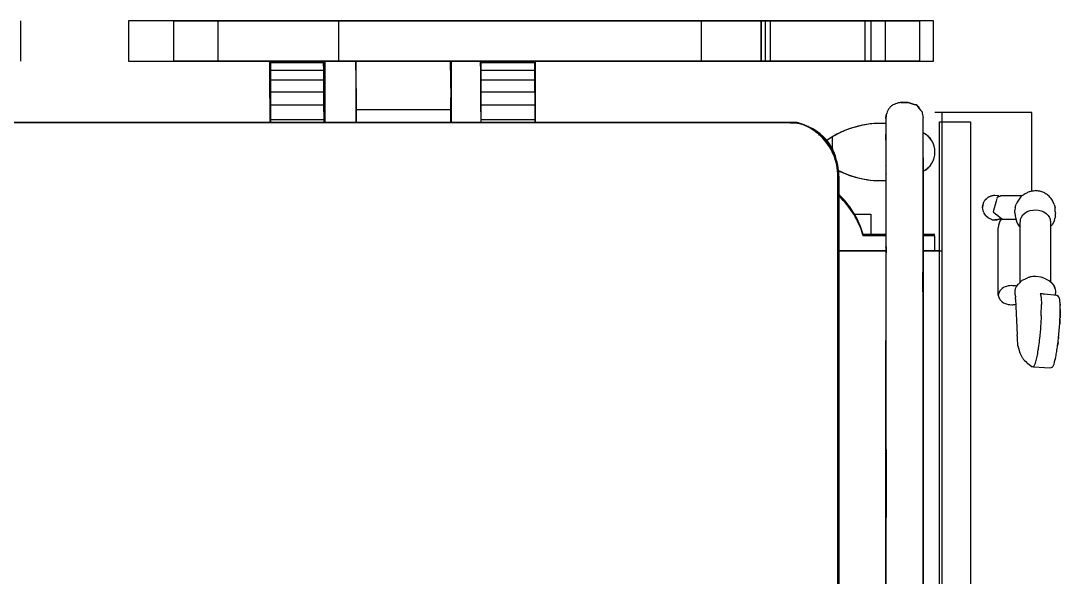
# Model space of a CAD drawing. Extents: x 2733443 to 3206532, y -1516114 to -1264405.
# Drawn here: x 3017812 to 3018652, y -1500525 to -1500075 of the extents above; entities that cross this region are included whole.
import ezdxf

# ---------------------------------------------------------------- set-up
doc = ezdxf.new("R2010")
doc.units = 0
doc.header["$MEASUREMENT"] = 0
doc.linetypes.add('1', pattern=[0, 0, 0])
doc.layers.get('0').update_dxf_attribs({"color": 250, "linetype": '1'})
doc.layers.add('furniture', color=33, linetype='Continuous')

# ---------------------------------------------------------------- blocks, each defined once
blk = doc.blocks.new('EQUIPMENT')
at = {"layer": 'furniture'}
for p, q in [((-13781.34, 2055.51), (-13781.34, 2088.19)), ((-13694.48, 2088.19), (-13694.48, 2055.49)), ((-13043.77, 2088.19), (-13694.48, 2088.19)), ((-13658.15, 2088.19), (-13658.15, 2055.51)), ((-13658.15, 2088.19), (-13649.32, 2088.19)), ((-13649.32, 2088.19), (-13622.28, 2088.19)), ((-13622.28, 2088.19), (-13524.57, 2088.19)), ((-13622.28, 2088.19), (-13622.28, 2055.51)), ((-13524.57, 2088.19), (-13231.39, 2088.19)), ((-13524.57, 2088.19), (-13524.57, 2055.51)), ((-13231.39, 2088.19), (-13218.01, 2088.19)), ((-13231.39, 2055.51), (-13231.39, 2088.19)), ((-13218.01, 2088.19), (-13207.31, 2088.19)), ((-13207.31, 2088.19), (-13187.52, 2088.19)), ((-13187.52, 2088.19), (-13183.25, 2088.19)), ((-13183.25, 2088.19), (-13179.82, 2088.19)), ((-13183.25, 2088.19), (-13183.25, 2055.51)), ((-13183.23, 2055.51), (-13183.23, 2088.19)), ((-13179.82, 2088.19), (-13175.89, 2088.19)), ((-13179.82, 2088.19), (-13179.82, 2055.51)), ((-13175.89, 2088.19), (-13099.29, 2088.19)), ((-13175.89, 2088.19), (-13175.89, 2055.51)), ((-13099.29, 2088.19), (-13094.42, 2088.19)), ((-13099.29, 2088.19), (-13099.29, 2055.51)), ((-13094.42, 2088.19), (-13090.93, 2088.19)), ((-13094.42, 2088.19), (-13094.42, 2055.51)), ((-13090.93, 2088.19), (-13083.03, 2088.19)), ((-13083.03, 2088.19), (-13054.93, 2088.19)), ((-13083.03, 2088.19), (-13083.03, 2055.51)), ((-13054.93, 2055.51), (-13054.93, 2088.19)), ((-13043.77, 2055.49), (-13043.77, 2088.19)), ((-13694.48, 2055.49), (-13043.77, 2055.49)), ((-13649.32, 2055.51), (-13658.15, 2055.51)), ((-13622.28, 2055.51), (-13649.32, 2055.51)), ((-13524.57, 2055.51), (-13622.28, 2055.51)), ((-13580.29, 2054.55), (-13580.31, 2055.38)), ((-13580.29, 2054.55), (-13536.73, 2054.55)), ((-13580.2, 2048.36), (-13580.29, 2054.55)), ((-13579.52, 2055.49), (-13579.52, 2005.64)), ((-13536.73, 2054.55), (-13536.75, 2055.38)), ((-13536.63, 2048.36), (-13536.73, 2054.55)), ((-13536.56, 2055.38), (-13536.48, 2048.13)), ((-13535.52, 2005.64), (-13535.52, 2055.49)), ((-13231.39, 2055.51), (-13524.57, 2055.51)), ((-13510.75, 2055.49), (-13510.75, 2005.64)), ((-13510.26, 2026.27), (-13510.65, 2055.51)), ((-13434.37, 2055.38), (-13433.98, 2026.27)), ((-13433.61, 2038.97), (-13433.83, 2055.38)), ((-13433.77, 2055.49), (-13433.77, 2005.64)), ((-13409.84, 2054.55), (-13409.86, 2055.38)), ((-13409.84, 2054.55), (-13366.27, 2054.55)), ((-13409.74, 2048.36), (-13409.84, 2054.55)), ((-13409.79, 2055.49), (-13409.79, 2005.64)), ((-13366.29, 2055.38), (-13366.27, 2054.55)), ((-13366.27, 2054.55), (-13366.18, 2048.36)), ((-13366.03, 2048.13), (-13366.1, 2055.38)), ((-13365.78, 2055.49), (-13365.78, 2005.64)), ((-13218.01, 2055.51), (-13231.39, 2055.51)), ((-13207.31, 2055.51), (-13218.01, 2055.51)), ((-13187.52, 2055.51), (-13207.31, 2055.51)), ((-13183.25, 2055.51), (-13187.52, 2055.51)), ((-13179.82, 2055.51), (-13183.25, 2055.51)), ((-13175.89, 2055.51), (-13179.82, 2055.51)), ((-13099.29, 2055.51), (-13175.89, 2055.51)), ((-13094.42, 2055.51), (-13099.29, 2055.51)), ((-13090.93, 2055.51), (-13094.42, 2055.51)), ((-13083.03, 2055.51), (-13090.93, 2055.51)), ((-13054.93, 2055.51), (-13083.03, 2055.51)), ((-13580.2, 2048.36), (-13536.63, 2048.36)), ((-13580.12, 2040.39), (-13580.2, 2048.36)), ((-13536.55, 2040.39), (-13536.63, 2048.36)), ((-13536.48, 2048.13), (-13536.4, 2037.18)), ((-13409.74, 2048.36), (-13366.18, 2048.36)), ((-13409.66, 2040.39), (-13409.74, 2048.36)), ((-13366.18, 2048.36), (-13366.1, 2040.39)), ((-13365.95, 2037.18), (-13366.03, 2048.13)), ((-13580.12, 2040.39), (-13536.55, 2040.39)), ((-13580.05, 2030.9), (-13580.12, 2040.39)), ((-13536.48, 2030.9), (-13536.55, 2040.39)), ((-13536.4, 2037.18), (-13536.34, 2024.8)), ((-13409.66, 2040.39), (-13366.1, 2040.39)), ((-13409.59, 2030.9), (-13409.66, 2040.39)), ((-13366.1, 2040.39), (-13366.03, 2030.9)), ((-13365.89, 2024.8), (-13365.95, 2037.18)), ((-13580.05, 2030.9), (-13536.48, 2030.9)), ((-13579.99, 2020.18), (-13580.05, 2030.9)), ((-13536.43, 2020.18), (-13536.48, 2030.9)), ((-13536.34, 2024.8), (-13536.3, 2011.37)), ((-13433.46, 2012.38), (-13433.55, 2031.26)), ((-13409.59, 2030.9), (-13366.03, 2030.9)), ((-13409.54, 2020.18), (-13409.59, 2030.9)), ((-13366.03, 2030.9), (-13365.97, 2020.18)), ((-13365.84, 2011.37), (-13365.89, 2024.8)), ((-13579.99, 2020.18), (-13536.43, 2020.18)), ((-13579.96, 2008.54), (-13579.99, 2020.18)), ((-13536.39, 2008.54), (-13536.43, 2020.18)), ((-13434.15, 2016.26), (-13510.43, 2016.26)), ((-13434.01, 2016.26), (-13434.15, 2016.26)), ((-13409.54, 2020.18), (-13365.97, 2020.18)), ((-13409.5, 2008.54), (-13409.54, 2020.18)), ((-13365.97, 2020.18), (-13365.93, 2008.54)), ((-13080.31, 2016.72), (-13080.75, 2015.63)), ((-13079.93, 2017.2), (-13080.31, 2016.72)), ((-13079.54, 2017.68), (-13079.93, 2017.2)), ((-13079.15, 2018.16), (-13079.54, 2017.68)), ((-13078.76, 2018.64), (-13079.15, 2018.16)), ((-13078.28, 2019.03), (-13078.76, 2018.64)), ((-13077.8, 2019.42), (-13078.28, 2019.03)), ((-13077.32, 2019.81), (-13077.8, 2019.42)), ((-13076.84, 2020.2), (-13077.32, 2019.81)), ((-13075.75, 2020.63), (-13076.84, 2020.2)), ((-13074.65, 2021.07), (-13075.75, 2020.63)), ((-13073.56, 2021.51), (-13074.65, 2021.07)), ((-13072.47, 2021.95), (-13073.56, 2021.51)), ((-13071.92, 2022), (-13072.47, 2021.95)), ((-13071.38, 2022.05), (-13071.92, 2022)), ((-13070.83, 2022.1), (-13071.38, 2022.05)), ((-13070.29, 2022.15), (-13070.83, 2022.1)), ((-13070.29, 2022.15), (-13068.79, 2022.15)), ((-13068.79, 2022.15), (-13070.29, 2022.15)), ((-13068.79, 2022.15), (-13067.29, 2022.15)), ((-13067.29, 2022.15), (-13068.79, 2022.15)), ((-13067.29, 2022.15), (-13065.79, 2022.15)), ((-13065.79, 2022.15), (-13067.29, 2022.15)), ((-13065.79, 2022.15), (-13064.3, 2022.15)), ((-13064.3, 2022.15), (-13065.79, 2022.15)), ((-13062.66, 2021.66), (-13064.3, 2022.15)), ((-13064.3, 2022.15), (-13062.66, 2021.66)), ((-13061.02, 2021.17), (-13062.66, 2021.66)), ((-13062.66, 2021.66), (-13061.02, 2021.17)), ((-13059.38, 2020.68), (-13061.02, 2021.17)), ((-13061.02, 2021.17), (-13059.38, 2020.68)), ((-13057.74, 2020.2), (-13059.38, 2020.68)), ((-13059.38, 2020.68), (-13057.74, 2020.2)), ((-13057.26, 2019.81), (-13057.74, 2020.2)), ((-13057.74, 2020.2), (-13056.59, 2018.79)), ((-13056.78, 2019.42), (-13057.26, 2019.81)), ((-13056.3, 2019.03), (-13056.78, 2019.42)), ((-13056.59, 2018.79), (-13055.45, 2017.39)), ((-13055.82, 2018.64), (-13056.3, 2019.03)), ((-13055.16, 2017.03), (-13055.82, 2018.64)), ((-13055.45, 2017.39), (-13054.3, 2015.98)), ((-13054.3, 2015.98), (-13053.16, 2014.58)), ((-13579.96, 2008.54), (-13536.39, 2008.54)), ((-13579.95, 2006.14), (-13579.96, 2008.54)), ((-13536.39, 2006.14), (-13536.39, 2008.54)), ((-13536.3, 2011.37), (-13536.29, 2006.14)), ((-13409.5, 2008.54), (-13365.93, 2008.54)), ((-13409.5, 2006.14), (-13409.5, 2008.54)), ((-13365.93, 2008.54), (-13365.93, 2006.14)), ((-13365.83, 2006.14), (-13365.84, 2011.37)), ((-13082.27, 2009.2), (-13082.07, 2012.35)), ((-13082.22, 2010.71), (-13082.27, 2010.17)), ((-13082.27, 2010.17), (-13082.19, 2010.43)), ((-13082.27, 2010.02), (-13082.27, 2010.17)), ((-13082.27, 2010.17), (-13082.27, 2009.93)), ((-13082.27, 2009.87), (-13082.27, 2010.02)), ((-13082.27, 2009.93), (-13082.27, 2009.69)), ((-13082.27, 2009.71), (-13082.27, 2009.87)), ((-13082.27, 2009.56), (-13082.27, 2009.71)), ((-13082.27, 2009.69), (-13082.27, 2009.44)), ((-13082.27, 2009.2), (-13082.27, 2009.56)), ((-13082.27, 2009.44), (-13082.27, 2009.2)), ((-13082.27, 2009.2), (-13082.27, 2007.26)), ((-13082.17, 2011.26), (-13082.22, 2010.71)), ((-13082.12, 2011.8), (-13082.17, 2011.26)), ((-13082.07, 2012.35), (-13082.12, 2011.8)), ((-13081.63, 2013.44), (-13082.07, 2012.35)), ((-13081.19, 2014.54), (-13081.63, 2013.44)), ((-13080.75, 2015.63), (-13081.19, 2014.54)), ((-13053.16, 2014.58), (-13052.95, 2013.48)), ((-13052.95, 2013.48), (-13052.74, 2012.37)), ((-13052.74, 2012.37), (-13052.53, 2011.27)), ((-13052.53, 2011.27), (-13052.32, 2010.17)), ((-13052.32, 2009.2), (-13052.32, 2010.17)), ((-13052.32, 2008.22), (-13052.32, 2009.2)), ((-13052.32, 2007.25), (-13052.32, 2008.22)), ((-12964.3, 2014.16), (-13042.69, 2014.16)), ((-12964.3, 2014.16), (-13037.21, 2014.16)), ((-13037.21, 2014.16), (-13037.21, 1022.27)), ((-12964.3, 1950.68), (-12964.3, 2014.16)), ((-12964.3, 1950.68), (-12964.3, 2014.16)), ((-13159.6, 2005.64), (-14973.72, 2005.64)), ((-13154.92, 2006.14), (-13836.15, 2006.14)), ((-13154.92, 2006.14), (-13154.25, 2006.14)), ((-13145.4, 2002.91), (-13145.42, 2002.91)), ((-13082.27, 2007.26), (-13082.27, 2005.31)), ((-13082.27, 2005.31), (-13082.27, 2003.37)), ((-13082.27, 2003.37), (-13082.27, 2001.42)), ((-13082.27, 2001.42), (-13082.27, 1997.75)), ((-13052.32, 2006.27), (-13052.32, 2007.25)), ((-13052.32, 2003.42), (-13052.32, 2006.27)), ((-13052.32, 2000.57), (-13052.32, 2003.42)), ((-13052.32, 1997.72), (-13052.32, 2000.57)), ((-13039.04, 2006.51), (-13013.86, 2006.51)), ((-13039.04, 1019.53), (-13039.04, 2006.51)), ((-13013.86, 2006.51), (-13013.86, 1019.53)), ((-13137.21, 1997.76), (-13137.54, 1998.02)), ((-13130.84, 1991.63), (-13133.09, 1994.06)), ((-13128.94, 1989.25), (-13130.84, 1991.63)), ((-13125.64, 1994.39), (-13125.64, 1985.08)), ((-13082.27, 1997.75), (-13082.27, 1994.08)), ((-13082.27, 1994.86), (-13082.27, 1996.49)), ((-13082.27, 1991.69), (-13082.27, 1994.86)), ((-13082.27, 1994.08), (-13082.27, 1990.4)), ((-13052.32, 1994.87), (-13052.32, 1997.72)), ((-13052.32, 1992.85), (-13052.32, 1994.87)), ((-13052.32, 1990.83), (-13052.32, 1992.85)), ((-13052.32, 1988.8), (-13052.32, 1990.83)), ((-13125.57, 1984.02), (-13127.7, 1987.5)), ((-13127.34, 1986.57), (-13127, 1986.57)), ((-13126.83, 1986.57), (-13127, 1986.57)), ((-13127, 1986.57), (-13126.24, 1985.31)), ((-13126.36, 1985.83), (-13126.83, 1986.57)), ((-13125.91, 1985.08), (-13126.36, 1985.83)), ((-13126.24, 1985.31), (-13125.52, 1984.02)), ((-13125.32, 1985.08), (-13125.91, 1985.08)), ((-13125.76, 1984.02), (-13125.57, 1984.02)), ((-13125.76, 1984.02), (-13125.76, 1983.55)), ((-13125.56, 1983.2), (-13125.57, 1984.02)), ((-13125.52, 1984.02), (-13125.32, 1984.02)), ((-13125.52, 1984.02), (-13125.52, 1983.85)), ((-13125.52, 1983.85), (-13125.52, 1983.12)), ((-13125.32, 1984.02), (-13125.32, 1985.08)), ((-13125.31, 1982.74), (-13125.31, 1983.85)), ((-13082.27, 1990.4), (-13082.27, 1986.73)), ((-13082.27, 1986.73), (-13082.27, 1984.39)), ((-13082.27, 1984.39), (-13082.27, 1982.04)), ((-13052.32, 1986.78), (-13052.32, 1988.8)), ((-13052.32, 1984.43), (-13052.32, 1986.78)), ((-13052.32, 1982.08), (-13052.32, 1984.43)), ((-13082.27, 1982.04), (-13082.27, 1979.7)), ((-13082.27, 1979.7), (-13082.27, 1977.36)), ((-13082.27, 1977.36), (-13082.27, 1974.76)), ((-13082.27, 1974.76), (-13082.27, 1972.17)), ((-13052.32, 1979.72), (-13052.32, 1982.08)), ((-13052.32, 1977.37), (-13052.32, 1979.72)), ((-13052.32, 1965.57), (-13052.32, 1977.37)), ((-13052.32, 1977.37), (-13052.32, 1948.99)), ((-13121.48, 1967.51), (-13121.48, 1058.53)), ((-13082.27, 1971.58), (-13082.23, 1972.17)), ((-13082.27, 1972.17), (-13082.27, 1969.57)), ((-13082.27, 1969.57), (-13082.27, 1966.98)), ((-13082.27, 1966.98), (-13082.27, 1964.23)), ((-13052.32, 1948.31), (-13052.32, 1968.17)), ((-13052.32, 1967.04), (-13052.32, 1951.71)), ((-13052.32, 1923.96), (-13052.32, 1965.57)), ((-13121.17, 1063.47), (-13121.17, 1962.57)), ((-13120.31, 1962.57), (-13120.31, 1063.47)), ((-13082.27, 1965.34), (-13082.24, 1964.23)), ((-13082.27, 1964.23), (-13082.27, 1961.47)), ((-13082.27, 1961.47), (-13082.27, 1958.72)), ((-13082.27, 1958.72), (-13082.27, 1955.97)), ((-13082.27, 1955.97), (-13082.27, 1953.09)), ((-13082.27, 1953.09), (-13082.27, 1950.21)), ((-13082.27, 1950.21), (-13082.27, 1947.33)), ((-13052.32, 1951.71), (-13052.32, 1936.38)), ((-13052.32, 1948.99), (-13052.32, 1891.94)), ((-12968.17, 1949.33), (-12969.81, 1948.37)), ((-12967.81, 1949.54), (-12968.17, 1949.33)), ((-12966.08, 1950.43), (-12967.81, 1949.55)), ((-12966.08, 1950.43), (-12965.05, 1950.58)), ((-12965.05, 1950.58), (-12964.03, 1950.72)), ((-12964.03, 1950.72), (-12963.01, 1950.87)), ((-12963.01, 1950.87), (-12961.99, 1951.01)), ((-12961.99, 1951.01), (-12961.48, 1950.99)), ((-12960.62, 1950.9), (-12961.48, 1951.01)), ((-12960.07, 1950.84), (-12960.62, 1950.9)), ((-12959.75, 1950.8), (-12960.07, 1950.84)), ((-12958.89, 1950.69), (-12959.75, 1950.8)), ((-12958.02, 1950.58), (-12958.89, 1950.69)), ((-12957.2, 1950.3), (-12958.02, 1950.58)), ((-12956.38, 1950.02), (-12957.2, 1950.3)), ((-12955.56, 1949.73), (-12956.38, 1950.02)), ((-12954.75, 1949.45), (-12955.56, 1949.73)), ((-12954, 1948.99), (-12954.75, 1949.45)), ((-12953.26, 1948.54), (-12954, 1948.99)), ((-13082.27, 1947.33), (-13082.27, 1944.45)), ((-13082.26, 1947.33), (-13082.27, 1946.95)), ((-13082.27, 1944.45), (-13082.27, 1934.77)), ((-13052.32, 1928.45), (-13052.32, 1948.31)), ((-13003.82, 1939.85), (-13003.59, 1940.54)), ((-13003.59, 1940.54), (-13003.35, 1941.24)), ((-13003.35, 1941.24), (-13003.11, 1941.93)), ((-13003.11, 1941.93), (-13002.83, 1942.35)), ((-13002.83, 1942.35), (-13002.55, 1942.78)), ((-13002.55, 1942.78), (-13002.27, 1943.21)), ((-13002.27, 1943.21), (-13002, 1943.63)), ((-13002, 1943.63), (-12999.71, 1945.7)), ((-13002, 1943.63), (-13001.42, 1944.15)), ((-13001.42, 1944.15), (-13000.85, 1944.66)), ((-13000.85, 1944.66), (-13000.28, 1945.18)), ((-13000.28, 1945.18), (-12999.71, 1945.7)), ((-12999.71, 1945.7), (-12999.26, 1945.93)), ((-12999.26, 1945.93), (-12998.82, 1946.16)), ((-12998.82, 1946.16), (-12998.37, 1946.39)), ((-12998.37, 1946.39), (-12997.92, 1946.62)), ((-12997.92, 1946.62), (-12997.46, 1946.75)), ((-12997.46, 1946.75), (-12996.99, 1946.89)), ((-12996.99, 1946.89), (-12996.53, 1947.02)), ((-12996.53, 1947.02), (-12996.07, 1947.16)), ((-12996.07, 1947.16), (-12994.25, 1947.32)), ((-12996.07, 1947.16), (-12995.61, 1947.2)), ((-12995.61, 1947.2), (-12995.16, 1947.24)), ((-12995.16, 1947.24), (-12994.7, 1947.28)), ((-12994.7, 1947.28), (-12994.25, 1947.32)), ((-12994.25, 1947.32), (-12992.43, 1947.16)), ((-12993.35, 1942.39), (-12994.13, 1939.58)), ((-12992.73, 1944.63), (-12993.34, 1942.45)), ((-12992.54, 1945.32), (-12992.69, 1944.79)), ((-12991.79, 1945.67), (-12992.54, 1945.32)), ((-12992.19, 1947.03), (-12991.51, 1946.94)), ((-12991.03, 1946.02), (-12991.79, 1945.67)), ((-12991.51, 1946.94), (-12990.83, 1946.6)), ((-12990.28, 1946.37), (-12991.03, 1946.02)), ((-12989.52, 1946.71), (-12990.28, 1946.37)), ((-12972.42, 1946.84), (-12989.52, 1946.71)), ((-12976.17, 1941.68), (-12977.19, 1940.09)), ((-12975.14, 1943.27), (-12976.17, 1941.68)), ((-12974.12, 1944.85), (-12975.14, 1943.27)), ((-12973.1, 1946.44), (-12974.12, 1944.85)), ((-12971.45, 1947.41), (-12973.1, 1946.44)), ((-12969.81, 1948.37), (-12971.45, 1947.41)), ((-12952.52, 1948.09), (-12953.26, 1948.54)), ((-12951.78, 1947.63), (-12952.52, 1948.09)), ((-12951.15, 1947.04), (-12951.78, 1947.63)), ((-12950.53, 1946.44), (-12951.15, 1947.04)), ((-12949.9, 1945.85), (-12950.53, 1946.44)), ((-12949.28, 1945.25), (-12949.9, 1945.85)), ((-12948.79, 1944.53), (-12949.28, 1945.25)), ((-12948.3, 1943.82), (-12948.79, 1944.53)), ((-12947.82, 1943.1), (-12948.3, 1943.82)), ((-12947.33, 1942.38), (-12947.82, 1943.1)), ((-12946.44, 1939.78), (-12947.33, 1942.38)), ((-13108.47, 1931.96), (-13094.57, 1931.96)), ((-13094.57, 1931.96), (-13094.57, 1914.59)), ((-13082.27, 1934.77), (-13082.27, 1925.09)), ((-13052.32, 1936.83), (-13052.32, 1931.63)), ((-13052.32, 1936.38), (-13052.32, 1921.05)), ((-13004.06, 1939.16), (-13004.23, 1937.35)), ((-13004.23, 1937.35), (-13004.19, 1937.8)), ((-13003.55, 1933.74), (-13004.23, 1937.35)), ((-13004.19, 1937.8), (-13004.14, 1938.25)), ((-13004.14, 1938.25), (-13004.1, 1938.71)), ((-13004.1, 1938.71), (-13004.06, 1939.16)), ((-13004.06, 1939.16), (-13003.82, 1939.85)), ((-13003.55, 1933.74), (-13003.11, 1932.76)), ((-13003.11, 1932.76), (-13002, 1931.06)), ((-12994.92, 1936.71), (-12995.71, 1933.84)), ((-12995.71, 1933.84), (-12993.79, 1932.33)), ((-12994.13, 1939.58), (-12994.88, 1936.84)), ((-12993.79, 1932.33), (-12991.86, 1930.83)), ((-12977.75, 1937.35), (-12978.1, 1935.13)), ((-12978.03, 1932.99), (-12978.1, 1935.13)), ((-12978.03, 1932.99), (-12977.99, 1930.67)), ((-12977.75, 1937.35), (-12977.19, 1940.09)), ((-12971.69, 1931.35), (-12970.05, 1932.84)), ((-12970.05, 1932.84), (-12968.05, 1934.04)), ((-12968.05, 1934.04), (-12965.83, 1934.88)), ((-12965.83, 1934.88), (-12963.54, 1935.35)), ((-12963.54, 1935.35), (-12961.3, 1935.47)), ((-12961.3, 1935.47), (-12959.08, 1935.28)), ((-12959.08, 1935.28), (-12956.81, 1934.74)), ((-12956.81, 1934.74), (-12954.65, 1933.83)), ((-12954.65, 1933.83), (-12952.73, 1932.57)), ((-12952.73, 1932.57), (-12951.18, 1931.04)), ((-12946.44, 1939.78), (-12945.67, 1937.5)), ((-12945.63, 1936.85), (-12945.67, 1937.5)), ((-12945.42, 1934), (-12945.63, 1936.85)), ((-12945.42, 1934), (-12945.36, 1932.48)), ((-12945.37, 1931.63), (-12945.36, 1932.48)), ((-13082.27, 1925.09), (-13082.27, 1915.4)), ((-13052.32, 1931.63), (-13052.32, 1926.43)), ((-13052.32, 1908.6), (-13052.32, 1928.45)), ((-13052.32, 1911.85), (-13052.32, 1928.24)), ((-13052.32, 1928.24), (-13052.32, 1920.06)), ((-13052.32, 1911.85), (-13052.32, 1928.24)), ((-13052.32, 1926.43), (-13052.32, 1896.92)), ((-13052.32, 1923.83), (-13052.32, 1926.43)), ((-13052.32, 1926.43), (-13052.32, 1921.23)), ((-13052.32, 1882.35), (-13052.32, 1923.96)), ((-13052.32, 1921.23), (-13052.32, 1923.83)), ((-13002, 1931.06), (-13001.37, 1930.36)), ((-12999.71, 1928.99), (-13001.3, 1930.29)), ((-12999.71, 1928.99), (-12998.8, 1928.63)), ((-12998.8, 1928.63), (-12997.89, 1928.26)), ((-12997.89, 1928.26), (-12996.98, 1927.9)), ((-12996.98, 1927.9), (-12996.07, 1927.53)), ((-12996.07, 1927.53), (-12994.25, 1927.37)), ((-12994.25, 1927.37), (-12992.43, 1927.53)), ((-12993.8, 1927.41), (-12994.25, 1927.37)), ((-12993.34, 1927.45), (-12993.8, 1927.41)), ((-12992.89, 1927.49), (-12993.34, 1927.45)), ((-12992.43, 1927.53), (-12992.89, 1927.49)), ((-12991.74, 1927.77), (-12992.43, 1927.54)), ((-12991.86, 1930.83), (-12989.94, 1929.32)), ((-12991.75, 1927.98), (-12990.9, 1927.82)), ((-12991.36, 1927.9), (-12991.74, 1927.77)), ((-12988.14, 1927.92), (-12990.9, 1927.82)), ((-12989.94, 1929.32), (-12988.01, 1927.82)), ((-12988.01, 1927.82), (-12977.42, 1927.82)), ((-12977.99, 1930.67), (-12977.19, 1927.19)), ((-12977.19, 1927.19), (-12976.15, 1924.67)), ((-12976.15, 1924.67), (-12974.55, 1922.38)), ((-12973.83, 1923.45), (-12973.59, 1927.93)), ((-12973.59, 1927.93), (-12972.88, 1929.68)), ((-12972.88, 1929.68), (-12971.69, 1931.35)), ((-12951.18, 1931.04), (-12950.1, 1929.33)), ((-12950.1, 1929.33), (-12949.5, 1927.56)), ((-12949.5, 1927.56), (-12949.34, 1925.83)), ((-12949.34, 1925.83), (-12949.33, 1923.07)), ((-12946.64, 1925.81), (-12948.01, 1923.41)), ((-12946.12, 1926.87), (-12946.64, 1925.81)), ((-12946.12, 1926.87), (-12945.84, 1928.4)), ((-12945.74, 1928.76), (-12945.85, 1928.4)), ((-12945.39, 1929.87), (-12945.74, 1928.76)), ((-12945.39, 1929.87), (-12945.37, 1931.63)), ((-13100.71, 1915.7), (-13082.27, 1915.7)), ((-13082.27, 1915.4), (-13082.27, 1905.72)), ((-13052.32, 1918.63), (-13052.32, 1921.23)), ((-13052.32, 1921.23), (-13052.32, 1916.02)), ((-13052.32, 1921.05), (-13052.32, 1905.72)), ((-13052.32, 1920.06), (-13052.32, 1911.87)), ((-13052.32, 1916.02), (-13052.32, 1918.63)), ((-13052.32, 1915.7), (-13042.69, 1915.7)), ((-12991.52, 1866.56), (-12991.52, 1921.02)), ((-12974.55, 1922.38), (-12973.83, 1921.7)), ((-12973.82, 1920.51), (-12973.83, 1923.45)), ((-12973.82, 1877.02), (-12973.82, 1920.51)), ((-12949.33, 1921.92), (-12948.01, 1923.41)), ((-12949.33, 1923.07), (-12949.33, 1920.13)), ((-12949.33, 1920.13), (-12949.33, 1877.42)), ((-13082.27, 1914.59), (-13100.71, 1914.59)), ((-13042.69, 1914.59), (-13052.32, 1914.59)), ((-13052.32, 1911.87), (-13052.32, 1903.69)), ((-13052.32, 1895.46), (-13052.32, 1911.85)), ((-13052.32, 1895.46), (-13052.32, 1911.85)), ((-13052.32, 1888.74), (-13052.32, 1908.6)), ((-13042.69, 1902.43), (-13042.69, 1914.59)), ((-13082.25, 1902.43), (-13121.48, 1902.43)), ((-13120.31, 1902.43), (-13082.27, 1902.43)), ((-13082.27, 1905.72), (-13082.27, 1829.81)), ((-13082.27, 1905.72), (-13082.27, 1896.16)), ((-13082.27, 1905.36), (-13082.27, 1905.72)), ((-13082.24, 1905.72), (-13082.26, 1895.51)), ((-13052.43, 1902.43), (-13037.21, 1902.43)), ((-13052.32, 1905.72), (-13052.32, 1779.93)), ((-13052.32, 1903.69), (-13052.32, 1895.51)), ((-13039.04, 1902.43), (-13052.32, 1902.43)), ((-13082.27, 1896.16), (-13082.27, 1886.6)), ((-13052.32, 1896.92), (-13052.32, 1867.4)), ((-13052.32, 1895.51), (-13052.32, 1887.3)), ((-13052.32, 1879.06), (-13052.32, 1895.46)), ((-13052.32, 1879.06), (-13052.32, 1895.46)), ((-13052.32, 1891.94), (-13052.32, 1862.23)), ((-13082.27, 1886.6), (-13082.27, 1877.04)), ((-13052.32, 1888.02), (-13052.5, 1888.02)), ((-13052.5, 1885.01), (-13052.32, 1885.07)), ((-13052.43, 1888.71), (-13052.32, 1888.74)), ((-13052.38, 1875.65), (-13052.43, 1885.17)), ((-13052.32, 1888.02), (-13052.32, 1888.74)), ((-13052.32, 1887.28), (-13052.32, 1888.02)), ((-13052.32, 1887.3), (-13052.32, 1879.09)), ((-13052.32, 1886.54), (-13052.32, 1887.28)), ((-13052.32, 1885.8), (-13052.32, 1886.54)), ((-13052.32, 1885.07), (-13052.32, 1885.8)), ((-13052.32, 1884.19), (-13052.32, 1885.07)), ((-13052.32, 1883.31), (-13052.32, 1884.19)), ((-13052.32, 1882.43), (-13052.32, 1883.31)), ((-13052.32, 1881.55), (-13052.32, 1882.43)), ((-13052.32, 1862.23), (-13052.32, 1882.35)), ((-13052.32, 1871.62), (-13052.32, 1881.55)), ((-12963.55, 1881.52), (-12964.68, 1881.4)), ((-12962.41, 1881.65), (-12963.55, 1881.52)), ((-12961.28, 1881.77), (-12962.41, 1881.65)), ((-12956.79, 1881.14), (-12961.28, 1881.77)), ((-13082.27, 1877.04), (-13082.27, 1867.47)), ((-13052.32, 1862.23), (-13052.38, 1875.65)), ((-13052.37, 1872.99), (-13052.32, 1873.28)), ((-13052.32, 1879.09), (-13052.32, 1870.88)), ((-13052.32, 1862.67), (-13052.32, 1879.06)), ((-13052.32, 1862.67), (-13052.32, 1879.06)), ((-13052.32, 1873.28), (-13052.32, 1872.86)), ((-12977.09, 1872.98), (-12976.85, 1873.47)), ((-12976.85, 1873.47), (-12976.62, 1873.95)), ((-12976.62, 1873.95), (-12975.48, 1875.39)), ((-12975.48, 1875.39), (-12975.03, 1875.81)), ((-12975.03, 1875.81), (-12972.3, 1878.56)), ((-12972.3, 1878.56), (-12970.08, 1879.44)), ((-12970.27, 1879.37), (-12970.03, 1879.59)), ((-12970.03, 1879.59), (-12969.53, 1879.84)), ((-12969.53, 1879.84), (-12969.03, 1880.09)), ((-12969.03, 1880.09), (-12968.53, 1880.34)), ((-12968.53, 1880.34), (-12968.03, 1880.59)), ((-12967.48, 1880.76), (-12968.03, 1880.59)), ((-12966.92, 1880.94), (-12967.48, 1880.76)), ((-12966.37, 1881.11), (-12966.92, 1880.94)), ((-12965.81, 1881.28), (-12966.37, 1881.11)), ((-12964.68, 1881.4), (-12965.81, 1881.28)), ((-12953.4, 1879.63), (-12956.79, 1881.14)), ((-12953.4, 1879.63), (-12950.07, 1878.04)), ((-12950.07, 1878.04), (-12948.07, 1876.38)), ((-12946.66, 1874.53), (-12948.07, 1876.38)), ((-12946.66, 1874.53), (-12945.88, 1872.61)), ((-12945.48, 1871.67), (-12946.66, 1874.53)), ((-13082.27, 1867.47), (-13082.27, 1858.06)), ((-13052.34, 1870.56), (-13052.35, 1869.84)), ((-13052.32, 1871.62), (-13052.34, 1870.56)), ((-13052.32, 1872.86), (-13052.32, 1872.45)), ((-13052.32, 1872.45), (-13052.32, 1872.04)), ((-13052.32, 1872.04), (-13052.32, 1871.62)), ((-13052.32, 1871.62), (-13052.32, 1871.14)), ((-13052.32, 1862.23), (-13052.32, 1871.62)), ((-13052.32, 1871.14), (-13052.32, 1870.65)), ((-13052.32, 1870.88), (-13052.32, 1862.67)), ((-13052.32, 1870.65), (-13052.32, 1870.16)), ((-13052.32, 1862.23), (-13052.32, 1870.56)), ((-13052.32, 1862.23), (-13052.32, 1870.56)), ((-13052.32, 1870.56), (-13052.32, 1862.23)), ((-13052.32, 1870.16), (-13052.32, 1869.68)), ((-13052.32, 1869.68), (-13052.32, 1862.23)), ((-13052.32, 1867.4), (-13052.32, 1837.88)), ((-12977.91, 1870.11), (-12977.56, 1872.01)), ((-12977.91, 1867.23), (-12977.91, 1870.11)), ((-12977.66, 1866.26), (-12977.91, 1867.23)), ((-12977.58, 1865.87), (-12977.72, 1864.62)), ((-12977.56, 1865.87), (-12977.66, 1866.26)), ((-12977.56, 1872.01), (-12977.33, 1872.5)), ((-12977.33, 1872.5), (-12977.09, 1872.98)), ((-12956.75, 1867.63), (-12957.59, 1867.72)), ((-12957.59, 1867.72), (-12957.48, 1867.32)), ((-12957.48, 1867.32), (-12957.36, 1866.92)), ((-12957.36, 1866.92), (-12957.24, 1866.52)), ((-12957.24, 1866.52), (-12957.12, 1866.12)), ((-12957.12, 1866.12), (-12957.04, 1865.4)), ((-12957.04, 1865.4), (-12956.95, 1864.67)), ((-12955.91, 1867.54), (-12956.75, 1867.63)), ((-12955.07, 1867.46), (-12955.91, 1867.54)), ((-12954.23, 1867.37), (-12955.07, 1867.46)), ((-12944.23, 1866.33), (-12954.23, 1867.37)), ((-12945.48, 1871.67), (-12945.24, 1869.59)), ((-12945.24, 1869.59), (-12945.47, 1866.46)), ((-12942.92, 1865.44), (-12944.19, 1866.23)), ((-12942.78, 1865.31), (-12942.92, 1865.44)), ((-12942.64, 1865.17), (-12942.78, 1865.31)), ((-12942.49, 1865.04), (-12942.64, 1865.17)), ((-12942.24, 1864.48), (-12942.35, 1864.9)), ((-13082.27, 1858.06), (-13082.27, 1848.64)), ((-13052.32, 1758.41), (-13052.32, 1862.67)), ((-13052.32, 1835.29), (-13052.32, 1862.23)), ((-12977.65, 1863.2), (-12977.72, 1864.62)), ((-12977.65, 1863.2), (-12976.18, 1834.41)), ((-12956.95, 1864.67), (-12956.87, 1863.94)), ((-12956.87, 1863.94), (-12956.78, 1863.22)), ((-12956.78, 1863.22), (-12956.74, 1862.16)), ((-12956.74, 1862.16), (-12956.7, 1861.11)), ((-12956.7, 1861.11), (-12956.66, 1860.06)), ((-12956.69, 1856.19), (-12956.62, 1859.01)), ((-12956.66, 1860.06), (-12956.62, 1859.01)), ((-12942.13, 1864.05), (-12942.24, 1864.48)), ((-12942.02, 1863.62), (-12942.13, 1864.05)), ((-12941.91, 1863.19), (-12942.02, 1863.62)), ((-12941.84, 1862.52), (-12941.91, 1863.19)), ((-12941.77, 1861.84), (-12941.84, 1862.52)), ((-12941.7, 1861.17), (-12941.77, 1861.84)), ((-12941.62, 1860.49), (-12941.7, 1861.17)), ((-12941.59, 1859.64), (-12941.62, 1860.49)), ((-12941.56, 1858.78), (-12941.59, 1859.64)), ((-12941.57, 1859.16), (-12941.54, 1858.85)), ((-12941.52, 1857.92), (-12941.56, 1858.78)), ((-12941.54, 1858.85), (-12941.54, 1858.41)), ((-12941.49, 1857.07), (-12941.52, 1857.92)), ((-12941.52, 1854.91), (-12941.49, 1857.07)), ((-13082.27, 1848.64), (-13082.27, 1839.23)), ((-12956.79, 1849.77), (-12956.92, 1847.7)), ((-12956.82, 1850.54), (-12956.75, 1853.37)), ((-12956.79, 1849.77), (-12956.82, 1850.54)), ((-12956.75, 1853.37), (-12956.69, 1856.19)), ((-12941.7, 1847.11), (-12941.62, 1848.45)), ((-12941.62, 1848.45), (-12941.59, 1850.6)), ((-12941.57, 1849.56), (-12941.6, 1848.35)), ((-12941.59, 1850.6), (-12941.56, 1852.76)), ((-12941.54, 1850.76), (-12941.57, 1849.56)), ((-12941.56, 1852.76), (-12941.52, 1854.91)), ((-12941.5, 1851.97), (-12941.54, 1850.76)), ((-12941.5, 1854.91), (-12941.5, 1854.59)), ((-12941.5, 1854.59), (-12941.47, 1853.17)), ((-12941.47, 1853.17), (-12941.5, 1851.97)), ((-12957.3, 1841.5), (-12957.53, 1839.03)), ((-12957.17, 1843.56), (-12957.3, 1841.5)), ((-12957.04, 1845.63), (-12957.17, 1843.56)), ((-12956.92, 1847.7), (-12957.04, 1845.63)), ((-12942.24, 1838.75), (-12942.13, 1840.19)), ((-12942.13, 1840.19), (-12942.02, 1841.64)), ((-12942.02, 1841.64), (-12941.91, 1843.08)), ((-12941.91, 1843.08), (-12941.84, 1844.42)), ((-12941.84, 1843.69), (-12941.88, 1843)), ((-12941.84, 1844.42), (-12941.77, 1845.76)), ((-12941.8, 1844.37), (-12941.84, 1843.69)), ((-12941.76, 1845.05), (-12941.8, 1844.37)), ((-12941.77, 1845.76), (-12941.7, 1847.11)), ((-12941.72, 1845.73), (-12941.76, 1845.05)), ((-12941.69, 1846.38), (-12941.72, 1845.73)), ((-12941.66, 1847.04), (-12941.69, 1846.38)), ((-13082.27, 1839.23), (-13082.27, 1829.81)), ((-13052.32, 1837.88), (-13052.32, 1827.94)), ((-13052.32, 1808.34), (-13052.32, 1835.29)), ((-12976.05, 1832.08), (-12976.18, 1834.41)), ((-12975.81, 1825.64), (-12976.05, 1832.08)), ((-12958.23, 1831.61), (-12958.41, 1830.15)), ((-12958, 1834.08), (-12958.23, 1831.61)), ((-12957.76, 1836.55), (-12958, 1834.08)), ((-12957.53, 1839.03), (-12957.76, 1836.55)), ((-12943.09, 1830.06), (-12942.92, 1831.45)), ((-12942.92, 1831.45), (-12942.78, 1832.91)), ((-12942.82, 1832.06), (-12942.89, 1831.45)), ((-12942.74, 1832.91), (-12942.82, 1832.06)), ((-12942.78, 1832.91), (-12942.64, 1834.38)), ((-12942.64, 1834.38), (-12942.49, 1835.84)), ((-12942.49, 1835.84), (-12942.35, 1837.3)), ((-12942.35, 1837.3), (-12942.24, 1838.75)), ((-13082.27, 1779.93), (-13082.27, 1829.81)), ((-13082.27, 1829.81), (-13082.27, 1758.41)), ((-13082.27, 1829.81), (-13082.27, 1808.34)), ((-12975.81, 1825.64), (-12974.23, 1820.02)), ((-12959.37, 1822.94), (-12959.51, 1822)), ((-12959.23, 1823.88), (-12959.37, 1822.94)), ((-12959.1, 1824.82), (-12959.23, 1823.88)), ((-12958.96, 1825.76), (-12959.1, 1824.82)), ((-12958.78, 1827.23), (-12958.96, 1825.76)), ((-12958.59, 1828.69), (-12958.78, 1827.23)), ((-12958.41, 1830.15), (-12958.59, 1828.69)), ((-12944.13, 1822.17), (-12943.95, 1823.41)), ((-12943.95, 1823.41), (-12943.77, 1824.65)), ((-12943.77, 1824.65), (-12943.59, 1825.89)), ((-12943.59, 1825.89), (-12943.42, 1827.28)), ((-12943.4, 1827.1), (-12943.58, 1825.89)), ((-12943.42, 1827.28), (-12943.26, 1828.67)), ((-12943.25, 1828.34), (-12943.4, 1827.1)), ((-12943.26, 1828.67), (-12943.09, 1830.06)), ((-12943.22, 1828.67), (-12943.25, 1828.34)), ((-12974.23, 1820.02), (-12972.11, 1816.21)), ((-12972.12, 1816.21), (-12971.86, 1815.82)), ((-12971.86, 1815.82), (-12971.6, 1815.43)), ((-12971.6, 1815.43), (-12971.34, 1815.04)), ((-12971.34, 1815.04), (-12971.08, 1814.65)), ((-12971.08, 1814.65), (-12970.23, 1813.76)), ((-12960.86, 1814.87), (-12961.09, 1813.85)), ((-12960.63, 1815.89), (-12960.86, 1814.87)), ((-12960.41, 1816.91), (-12960.63, 1815.89)), ((-12960.18, 1818.18), (-12960.41, 1816.91)), ((-12959.96, 1819.45), (-12960.18, 1818.18)), ((-12959.73, 1820.73), (-12959.96, 1819.45)), ((-12959.51, 1822), (-12959.73, 1820.73)), ((-12945.76, 1813.86), (-12945.4, 1815.33)), ((-12945.45, 1814.94), (-12945.74, 1813.97)), ((-12945.38, 1815.33), (-12945.45, 1814.94)), ((-12945.4, 1815.33), (-12945.04, 1816.81)), ((-12945.04, 1816.81), (-12944.86, 1817.84)), ((-12944.86, 1817.84), (-12944.68, 1818.87)), ((-12944.68, 1818.87), (-12944.5, 1819.9)), ((-12944.5, 1819.9), (-12944.31, 1820.93)), ((-12944.31, 1820.93), (-12944.13, 1822.17)), ((-13082.27, 1808.34), (-13082.27, 1781.4)), ((-13052.32, 1781.4), (-13052.32, 1808.34)), ((-12970.23, 1813.76), (-12969.37, 1812.86)), ((-12969.37, 1812.86), (-12968.52, 1811.97)), ((-12968.52, 1811.97), (-12967.66, 1811.08)), ((-12964.47, 1808.7), (-12967.66, 1811.08)), ((-12964.47, 1808.7), (-12964.4, 1808.67)), ((-12964.4, 1808.67), (-12964.34, 1808.64)), ((-12964.34, 1808.64), (-12964.27, 1808.61)), ((-12964.3, 1808.65), (-12964.3, 1808.65)), ((-12963.6, 1808.65), (-12963.73, 1808.93)), ((-12963.44, 1808.67), (-12963.6, 1808.65)), ((-12963.28, 1808.68), (-12963.44, 1808.67)), ((-12963.13, 1808.7), (-12963.28, 1808.68)), ((-12962.97, 1808.72), (-12963.13, 1808.7)), ((-12962.7, 1809.25), (-12962.97, 1808.72)), ((-12962.97, 1808.72), (-12949.63, 1807.8)), ((-12962.44, 1809.78), (-12962.7, 1809.25)), ((-12962.18, 1810.31), (-12962.44, 1809.78)), ((-12961.91, 1810.84), (-12962.18, 1810.31)), ((-12961.77, 1811.34), (-12961.91, 1810.84)), ((-12961.62, 1811.84), (-12961.77, 1811.34)), ((-12961.47, 1812.34), (-12961.62, 1811.84)), ((-12961.32, 1812.84), (-12961.47, 1812.34)), ((-12961.09, 1813.85), (-12961.32, 1812.84)), ((-12954.27, 1808.08), (-12949.63, 1807.8)), ((-12949.63, 1807.8), (-12947.86, 1808.51)), ((-12947.86, 1808.51), (-12947.7, 1808.67)), ((-12947.7, 1808.67), (-12947.53, 1808.84)), ((-12947.53, 1808.84), (-12947.36, 1809)), ((-12947.36, 1809), (-12947.19, 1809.17)), ((-12947.19, 1809.17), (-12947.01, 1809.61)), ((-12947.01, 1809.61), (-12946.83, 1810.05)), ((-12946.83, 1810.05), (-12946.65, 1810.48)), ((-12946.65, 1810.48), (-12946.47, 1810.92)), ((-12946.47, 1810.92), (-12946.11, 1812.39)), ((-12946.11, 1812.39), (-12945.76, 1813.86)), ((-13082.27, 1731.25), (-13082.27, 1794.88)), ((-13082.27, 1781.4), (-13082.27, 1754.46)), ((-13052.32, 1754.46), (-13052.32, 1781.4)), ((-13082.27, 1654.14), (-13082.27, 1779.93)), ((-13052.32, 1779.93), (-13052.32, 1654.14)), ((-13082.27, 1758.41), (-13082.27, 1654.14)), ((-13052.32, 1654.14), (-13052.32, 1758.41)), ((-13082.27, 1754.46), (-13082.27, 1715.77)), ((-13082.27, 1754.46), (-13082.27, 1654.14)), ((-13082.27, 1716), (-13082.27, 1754.46)), ((-13052.32, 1755.33), (-13052.32, 1754.46)), ((-13052.32, 1754.46), (-13052.32, 1704.3)), ((-13052.32, 1705.79), (-13052.32, 1754.46)), ((-13052.32, 1675.3), (-13052.32, 1754.46)), ((-13052.32, 1754.46), (-13052.32, 1716)), ((-13082.09, 1741.98), (-13082.14, 1725.12)), ((-13082.27, 1654.14), (-13082.27, 1731.25)), ((-13082.14, 1725.12), (-13082.2, 1699.61)), ((-13082.27, 1654.14), (-13082.27, 1716)), ((-13082.27, 1715.77), (-13082.27, 1674.11)), ((-13052.32, 1716), (-13052.32, 1654.14)), ((-13082.27, 1709.53), (-13082.27, 1711.54)), ((-13082.27, 1711.54), (-13082.27, 1709.53)), ((-13082.27, 1707.52), (-13082.27, 1709.53)), ((-13082.27, 1709.53), (-13082.27, 1707.52)), ((-13082.27, 1705.51), (-13082.27, 1707.52)), ((-13082.27, 1707.52), (-13082.27, 1705.51)), ((-13082.27, 1703.49), (-13082.27, 1705.51)), ((-13082.27, 1705.51), (-13082.27, 1703.49)), ((-13052.32, 1654.14), (-13052.32, 1705.79)), ((-13082.27, 1703.49), (-13082.27, 1678.82)), ((-13082.27, 1678.82), (-13082.27, 1703.49)), ((-13082.2, 1699.61), (-13082.27, 1674.11)), ((-13052.32, 1704.3), (-13052.32, 1654.14)), ((-13082.27, 1678.82), (-13082.27, 1654.14)), ((-13082.27, 1654.14), (-13082.27, 1678.82)), ((-13082.27, 1674.11), (-13082.27, 1643.29)), ((-13052.32, 1654.11), (-13052.32, 1674.58)), ((-13082.27, 1249.35), (-13082.27, 1654.14)), ((-13082.27, 1654.14), (-13082.27, 1629.46)), ((-13082.27, 1629.46), (-13082.27, 1654.14)), ((-13082.27, 1654.14), (-13082.27, 1270.88)), ((-13082.27, 1298.03), (-13082.27, 1654.14)), ((-13082.27, 1654.14), (-13082.27, 1222.21)), ((-13082.27, 1592.29), (-13082.27, 1654.14)), ((-13052.32, 1654.14), (-13052.32, 1603.98)), ((-13052.32, 1270.88), (-13052.32, 1654.14)), ((-13052.32, 1654.14), (-13052.32, 1249.35)), ((-13052.32, 1602.49), (-13052.32, 1654.14)), ((-13052.32, 1654.14), (-13052.32, 1592.29)), ((-13052.32, 1228.14), (-13052.32, 1654.11)), ((-13082.27, 1643.29), (-13082.27, 1612.48))]:
    blk.add_line(p, q, dxfattribs=at)
for centre, radius, start, end in [((-13159.6, 1967.51), 38.12, 0, 90), ((-13086.11, 1928.51), 76.83, 87.13113, 124.85203), ((-13086.11, 1928.51), 76.83, 87.10924, 120.96504), ((-13060.04, 1982.19), 17.35, 296.42332, 63.57668), ((-13060.04, 1982.19), 17.35, 296.6022, 63.3978), ((-13086.11, 2035.87), 76.83, 242.5899, 272.86887), ((-13086.11, 2035.87), 76.83, 242.95773, 272.89076), ((-13167.46, 1896.82), 69.37, 15.78711, 48.48292), ((-13167.46, 1895.72), 69.37, 15.78711, 47.02852)]:
    blk.add_arc(centre, radius, start, end, dxfattribs=at)
for centre, major_axis, ratio, start_param, end_param in [((-13433.72, 2020.7), (0, -21.78), 0.008727, 2.076942, 2.565634), ((-13510.29, 2021.7), (0, -5.45), 0.008727, 0, 2.565634), ((-13434.01, 2021.7), (0, -5.45), 0.008727, 0, 2.565634), ((-13510.43, 2005.36), (0, -10.89), 0.008727, 3.141593, 4.640426), ((-13434.15, 2005.36), (0, -10.89), 0.008727, 3.141593, 4.640426), ((-13433.62, 2001.82), (0, -21.78), 0.008727, 1.771388, 2.076942), ((-13165.28, 1962.57), (0, -44.96), 0.999962, 2.673809, 2.684168), ((-13166.13, 1962.57), (0, -44.96), 0.999962, 1.977706, 2.384321), ((-13165.28, 1962.57), (0, -44.96), 0.999962, 1.977706, 2.384321), ((-13165.28, 1962.57), (0, -44.96), 0.999962, 2.227467, 2.328428), ((-13165.28, 1962.57), (0, -44.96), 0.999962, 2.068091, 2.124033), ((-13164.83, 1962.57), (0, -44.96), 0.999962, 2.068091, 2.095031), ((-13166.13, 1962.57), (0, 44.96), 0.999962, 4.712389, 5.119151), ((-13165.28, 1962.57), (0, -44.96), 0.999962, 1.570796, 1.977559), ((-12980.63, 1921.02), (10.89, 0), 0.999998, 2.460038, 3.141593), ((-12980.63, 1866.56), (10.89, 0), 0.707107, 1.570796, 4.712389), ((-12980.63, 1866.56), (10.89, 0), 0.707107, 7.486122, 7.853982), ((-12980.63, 1866.56), (10.89, 0), 0.707107, 4.712389, 5.013982)]:
    blk.add_ellipse(centre, major_axis=major_axis, ratio=ratio, start_param=start_param, end_param=end_param, dxfattribs=at)
for points, knots in [([(-13135.25, 1995.25), (-13136.17, 1996.11), (-13138.06, 1997.77), (-13140.56, 1999.6), (-13142.6, 2000.9), (-13144.14, 2001.81), (-13145.43, 2002.5), (-13146.46, 2003.02), (-13147.17, 2003.36), (-13147.81, 2003.65), (-13148.59, 2003.99), (-13149.36, 2004.3), (-13149.97, 2004.54), (-13150.25, 2004.65), (-13150.44, 2004.73), (-13150.96, 2004.92), (-13151.84, 2005.2), (-13152.64, 2005.46), (-13153.07, 2005.61), (-13153.21, 2005.66), (-13153.43, 2005.74), (-13153.86, 2005.9), (-13154.43, 2006.08), (-13154.77, 2006.14), (-13154.92, 2006.14)], [0, 0, 0, 0, 0.142857, 0.285714, 0.357143, 0.428571, 0.5, 0.535714, 0.571429, 0.598214, 0.625, 0.678571, 0.705357, 0.712054, 0.71875, 0.732143, 0.785714, 0.839286, 0.852679, 0.859375, 0.866071, 0.892857, 0.946429, 1, 1, 1, 1]), ([(-13154.25, 2006.14), (-13154.15, 2006.14), (-13153.91, 2006.11), (-13153.5, 2006.01), (-13153.09, 2005.87), (-13152.77, 2005.76), (-13152.59, 2005.7), (-13152.44, 2005.64), (-13152.29, 2005.59), (-13152.08, 2005.52), (-13151.68, 2005.39), (-13151.07, 2005.19), (-13150.42, 2004.99), (-13149.97, 2004.83), (-13149.71, 2004.74), (-13149.53, 2004.67), (-13149.34, 2004.6), (-13149.08, 2004.5), (-13148.64, 2004.32), (-13147.99, 2004.06), (-13147.21, 2003.73), (-13146.17, 2003.27), (-13144.87, 2002.64), (-13143.31, 2001.81), (-13141.76, 2000.9), (-13139.72, 1999.59), (-13137.21, 1997.77), (-13135.31, 1996.11), (-13134.39, 1995.25)], [0, 0, 0, 0, 0.035714, 0.071429, 0.107143, 0.125, 0.133929, 0.142857, 0.151786, 0.160714, 0.178571, 0.214286, 0.25, 0.267857, 0.276786, 0.285714, 0.294643, 0.303571, 0.321429, 0.357143, 0.392857, 0.428571, 0.5, 0.571429, 0.642857, 0.714286, 0.857143, 1, 1, 1, 1])]:
    blk.add_open_spline(points, degree=3, knots=knots, dxfattribs=at)

msp = doc.modelspace()

# ---------------------------------------------------------------- block references
at = {"color": 240, "true_color": 0xed1f24}
msp.add_blockref('EQUIPMENT', (3031593.1809, -1502163.4359), dxfattribs=at)

doc.saveas('drawing.dxf')
